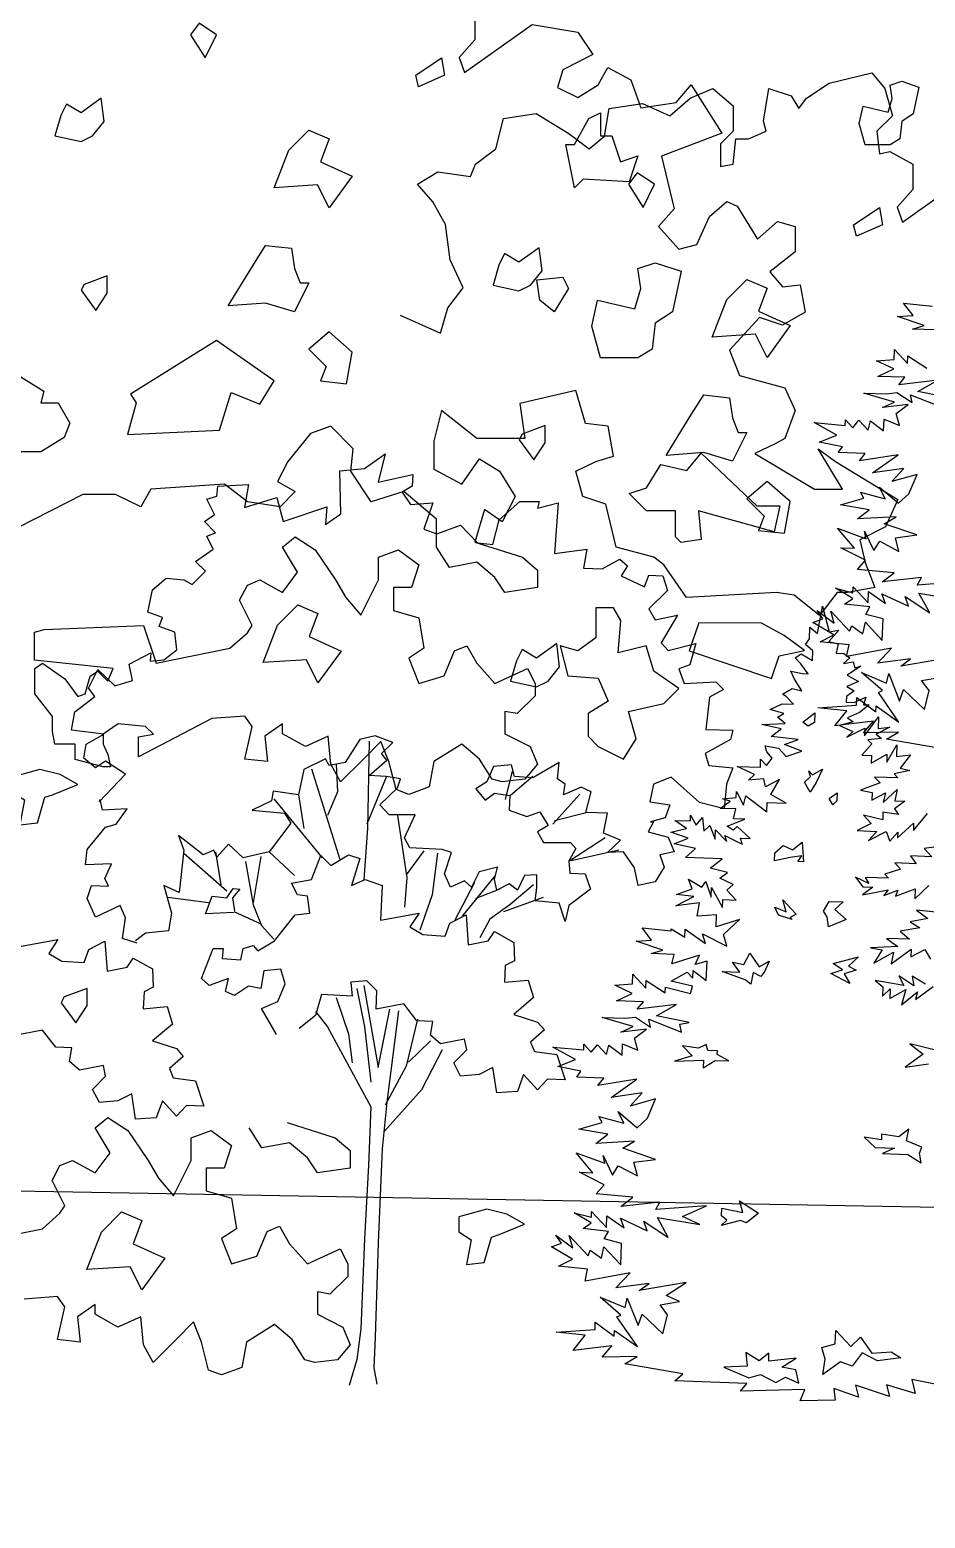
# Model space of a CAD drawing. Header units: inches. Extents: x -11 to 128, y 7 to 56.
# Drawn here: x 67.01 to 67.561, y 21.375 to 22.293 of the extents above; entities that cross this region are included whole.
import ezdxf

# ---------------------------------------------------------------- set-up
doc = ezdxf.new("R2010")
doc.units = ezdxf.units.IN
doc.header["$MEASUREMENT"] = 0
doc.layers.add('CAY', color=94, linetype='Continuous')
doc.layers.add('CAY-3', color=61, linetype='Continuous')
picture_1 = doc.add_image_def('image1.jpg', size_in_pixel=(1680, 1093))

# ---------------------------------------------------------------- blocks, each defined once
blk = doc.blocks.new('A$C76451831')
at = {"layer": 'CAY'}
for p, q in [((1479.9, 1929.8), (1538.3, 1944)), ((1538.3, 1944), (1555.9, 1922.7)), ((1288.9, 1909.2), (1320.1, 1922.7)), ((1320.1, 1922.7), (1347.8, 1898.6)), ((1389.7, 1877.9), (1396.8, 1922.7)), ((1396.8, 1922.7), (1427.4, 1912.7)), ((1448.6, 1909.2), (1479.9, 1929.8)), ((1555.9, 1922.7), (1566.6, 1885)), ((1178, 1895), (1223.4, 1902.1)), ((1223.4, 1902.1), (1261.1, 1885)), ((1261.1, 1885), (1288.9, 1909.2)), ((1427.4, 1912.7), (1438, 1895)), ((1438, 1895), (1448.6, 1909.2)), ((1022.3, 1839.6), (1033, 1881.5)), ((1033, 1881.5), (1077.8, 1888.5)), ((1077.8, 1888.5), (1122.6, 1860.8)), ((1171.5, 1857.3), (1178, 1895)), ((1347.8, 1898.6), (1347.8, 1863.8)), ((1566.6, 1885), (1545.3, 1863.8)), ((1122.6, 1860.8), (1150.3, 1839.6)), ((1347.8, 1863.8), (1330.7, 1846.6)), ((1369, 1853.7), (1393.2, 1863.8)), ((1393.2, 1863.8), (1389.7, 1877.9)), ((1545.3, 1863.8), (1548.9, 1833.1)), ((994.6, 1818.9), (1022.3, 1839.6)), ((1150.3, 1839.6), (1171.5, 1857.3)), ((1330.7, 1846.6), (1330.7, 1815.4)), ((1347.8, 1818.9), (1351.4, 1853.7)), ((1351.4, 1853.7), (1369, 1853.7)), ((987.6, 1801.8), (994.6, 1818.9)), ((1330.7, 1815.4), (1347.8, 1818.9)), ((1548.9, 1833.1), (1563, 1836)), ((1563, 1836), (1594.3, 1818.9)), ((1594.3, 1818.9), (1594.3, 1784.1)), ((915, 1791.2), (942.7, 1808.3)), ((942.7, 1808.3), (987.6, 1801.8)), ((1580.1, 1739.3), (1673.3, 1805.4)), ((935.7, 1767), (915, 1791.2)), ((1594.3, 1784.1), (1573, 1759.9)), ((953.4, 1735.8), (935.7, 1767)), ((1573, 1759.9), (1580.1, 1739.3)), ((959.8, 1687.4), (953.4, 1735.8)), ((977.5, 1649), (959.8, 1687.4)), ((956.3, 1621.3), (977.5, 1649)), ((946.3, 1586.5), (956.3, 1621.3)), ((890.9, 1611.3), (946.3, 1586.5)), ((3915.1, 501.1), (3898, 463.3)), ((3898, 463.3), (3863.2, 445.6)), ((3863.2, 445.6), (3870.3, 414.4)), ((3870.3, 414.4), (3883.8, 380.2)), ((3831.9, 373.1), (3807.8, 341.8)), ((3846.1, 373.1), (3831.9, 373.1)), ((3883.8, 380.2), (3846.1, 373.1))]:
    blk.add_line(p, q, dxfattribs=at)
for points in [[(1240.2, 1791.1), (1216.4, 1806.9), (1204.5, 1791.1), (1224.3, 1759.4)], [(1537.1, 1751.5), (1548.9, 1759.4), (1552.9, 1735.6), (1517.3, 1719.8), (1513.3, 1735.6)], [(1085.8, 1672.3), (1081.8, 1704), (1054.1, 1684.2), (1034.3, 1696), (1026.4, 1680.2), (1018.5, 1652.5), (1054.1, 1644.6), (1069.9, 1652.5)], [(1339.1, 1632.7), (1366.8, 1660.4), (1394.5, 1648.5), (1382.7, 1616.8), (1426.2, 1597), (1394.5, 1553.5), (1378.7, 1585.2), (1319.3, 1581.2)], [(1287.7, 1470.3), (1307.5, 1502), (1343.1, 1498), (1347, 1470.3), (1355, 1450.5), (1366.8, 1450.5), (1347, 1410.9), (1307.5, 1422.8), (1256, 1418.8)], [(1058.5, 1448.2), (1054.5, 1440.3), (1074.3, 1412.6), (1090.2, 1436.3), (1090.2, 1460.1)], [(1418.3, 1311.9), (1426.2, 1355.4), (1394.5, 1383.2), (1366.8, 1359.4), (1390.6, 1335.6), (1382.7, 1315.8)], [(722.8, 1185.8), (750.5, 1213.5), (778.2, 1201.7), (766.3, 1170), (809.9, 1150.2), (778.2, 1106.6), (762.4, 1138.3), (703, 1134.3)], [(1109.9, 1128.8), (1106, 1160.5), (1078.3, 1140.7), (1058.5, 1152.6), (1050.5, 1136.7), (1042.6, 1109), (1078.3, 1101.1), (1094.1, 1109)], [(1443.6, 1052.7), (1459.9, 1065.3), (1459.5, 1052.2), (1451.1, 1047)], [(3862.3, 1017), (3867.6, 1040.8), (3901.9, 1032.9), (3907.2, 1051.4), (3904.5, 1069.8), (3920.4, 1075.1), (3944.1, 1067.2), (3936.2, 1030.2), (3920.4, 1019.7), (3917.7, 995.9), (3904.5, 988), (3870.2, 988)], [(1445.7, 970.1), (1454.1, 978), (1451.7, 985.8), (1456.9, 980.2), (1470.4, 987.9), (1462, 969.6), (1453.4, 956.7)], [(1444.6, 860.9), (1436.9, 861.2), (1442.2, 869.2), (1426.3, 867), (1404.8, 862.3), (1405.2, 873.2), (1416.4, 883.2), (1429.3, 877.3), (1442.8, 887.7)], [(1428.7, 781.7), (1410.3, 787.8), (1405.3, 798.4), (1420.9, 792.4), (1416.1, 808.9), (1434.4, 789.2), (1426.1, 784.5)], [(1476.9, 785.4), (1471.7, 793.3), (1479.9, 806.6), (1498.9, 806), (1487.6, 795.5), (1503, 781.8), (1478.7, 771.8)], [(1364.6, 698.7), (1332.9, 710.2), (1356.9, 709.4), (1346.9, 723.3), (1362.7, 720.1), (1370.9, 735.6), (1383.8, 716.6), (1397.3, 724.3), (1391.3, 710.9), (1386.1, 703.4), (1375.4, 708.7), (1372.1, 693)], [(1485.1, 721.2), (1519.8, 730.4), (1506.2, 717.8), (1516.9, 712), (1500.4, 707.1), (1508.1, 693.7), (1481.9, 707.7), (1497.9, 712.6)], [(1313.2, 601.7), (1310.8, 609.9), (1300.2, 604.8), (1278.6, 608.3), (1291.7, 594.7), (1267.4, 587.4), (1307.3, 588.7), (1306.9, 577.9), (1323.2, 588.2), (1342.2, 587.5), (1326.2, 596.2), (1326.3, 601.2)], [(1603.8, 461), (1606.8, 469), (1585.8, 477.9), (1589, 493.7), (1575.1, 483.3), (1551.6, 486.8), (1551.4, 479.1), (1527.5, 482.7), (1542.8, 468.5), (1569.5, 467.6), (1553, 460.5), (1587.8, 459.2), (1606, 447.7)], [(1332, 374.8), (1332.4, 385.2), (1361.2, 379.2), (1356.8, 395.2), (1382.5, 378.5), (1366.1, 365.4), (1358.1, 368.4), (1331.6, 361.7), (1339.5, 369.1)], [(1037.6, 376.9), (1009.9, 384), (971.5, 373.4), (971.5, 352.7), (988.6, 342.1), (982.2, 307.9), (1006.3, 310.8), (1016.4, 345.6), (1027, 349.2), (1061.8, 363.3)], [(1474.2, 178.1), (1469.4, 194.1), (1488.1, 198.9), (1488.8, 217.4), (1509.3, 195.4), (1522.9, 208.1), (1538.4, 186.2), (1564.8, 188), (1578.1, 179.9), (1545.8, 175.6), (1524.8, 186.7), (1511.1, 168.6), (1495.4, 174.6), (1470.8, 156.9)], [(1438.2, 144.9), (1433.9, 163.6), (1414.9, 167), (1434.4, 179.5), (1396.7, 175.3), (1397, 186.2), (1383.5, 175.8), (1365.4, 187.3), (1367.4, 168.6), (1335.2, 167), (1369.6, 152.2), (1385.6, 157.1), (1406.5, 146), (1419.9, 153.2)]]:
    blk.add_lwpolyline(points, close=True, dxfattribs=at)
for points in [[(530, 749.3), (509.9, 755.6), (514.2, 784.1), (506.8, 800.9), (473, 785.1), (461.4, 810.4), (467.7, 828.4), (490.9, 827.3), (485.7, 837.9), (495.2, 857.9), (459.3, 856.8), (461.4, 877.9), (486.7, 908.5), (501.5, 912.7), (516.3, 933.8), (482.5, 931.7), (479.3, 946.5), (478.3, 943.3), (514.2, 981.3), (486.7, 999.2), (473, 989.7), (457.2, 1003.4), (460.4, 1022.4), (484.6, 1036.1), (440.3, 1041.4), (444.5, 1066.7), (472, 1087.8), (463.5, 1099.4), (476.2, 1124.7), (499.4, 1102.6), (523.6, 1110), (519.4, 1132.1), (549, 1147.9), (547.9, 1136.3), (566.9, 1138.4), (584.8, 1152.1), (581.7, 1176.4), (560.6, 1183.8), (564.8, 1196.4), (544.7, 1203.8), (551.1, 1234.4), (570.1, 1250.2), (594.3, 1248.1), (605.9, 1241.8), (623.8, 1259.7), (610.1, 1273.4), (634.4, 1290.3), (625.9, 1308.2), (637.6, 1312.5), (622.8, 1328.3), (636.5, 1337.8), (625.9, 1358.9), (639.7, 1363.1), (640.7, 1376.8), (682.9, 1378.9), (677.6, 1347.3), (721.9, 1361), (730.4, 1328.3), (790.5, 1348.3), (788.4, 1324.1), (809.5, 1338.8), (808.4, 1397.9), (842.2, 1401.1), (870.6, 1421.1), (861.1, 1382.1), (908.6, 1392.6), (907.6, 1376.8), (893.8, 1368.4), (905.4, 1351.5), (936, 1353.6), (923.4, 1317.7), (941.3, 1311.4), (974, 1323), (997.2, 1298.7), (1018.3, 1296.6), (1026.7, 1330.4), (1055.2, 1355.7), (1081.6, 1355.7), (1079.5, 1346.2), (1107.9, 1353.6), (1102.7, 1284), (1147, 1290.3), (1142.7, 1263.9), (1168.1, 1262.9), (1192.3, 1276.6), (1202.9, 1267.1), (1194.4, 1253.4), (1226.1, 1238.6), (1232.4, 1254.5), (1251.4, 1253.4), (1257.7, 1233.4), (1232.4, 1208), (1240.8, 1193.3), (1271.4, 1199.6), (1249.3, 1161.6), (1258.8, 1151.1), (1296.7, 1160.6), (1288.3, 1131.1), (1273.5, 1125.8), (1280.9, 1105.7), (1324.2, 1107.9), (1334.7, 1097.3), (1315.7, 1086.8), (1310.4, 1042.5), (1347.4, 1041.4), (1344.2, 1028.7), (1309.4, 1009.8), (1314.7, 992.9), (1347.4, 989.7), (1338.9, 967.6), (1335.8, 933.8), (1302, 942.3), (1263, 977.1), (1238.7, 967.6), (1233.4, 943.3), (1260.9, 939.1), (1254.5, 921.2), (1234.5, 915.9), (1238.7, 915.9), (1231.3, 902.2), (1258.8, 894.8), (1267.2, 874.8), (1247.2, 870.5), (1253.5, 853.7)], [(1626.6, 881.3), (1610.2, 879.2), (1620.7, 867.9), (1591.3, 868.9), (1599.1, 858.2), (1569.6, 859.3), (1577.5, 850.8), (1556, 843.9), (1561.2, 838.3), (1529.1, 839.4), (1534.2, 831), (1515.9, 839.8), (1525.9, 826.3), (1539.5, 825.9), (1525.5, 815.5), (1560.6, 822.4), (1554.9, 814.4), (1573.8, 821.9), (1570.8, 813.9), (1597.8, 823.8), (1597.4, 810.2), (1616.6, 828.2)], [(1639.3, 790.2), (1599.5, 794.3), (1615, 782.9), (1590.8, 778.7), (1604.1, 770.1), (1577.2, 765.6), (1590, 754.7), (1558.3, 755.8), (1573.8, 744.4), (1536.6, 743), (1552.3, 740.2), (1540.8, 721.6), (1568.1, 736.9), (1564.8, 720.7), (1592.2, 741.1), (1591.9, 730.6), (1610.8, 740.4), (1618.5, 727)], [(1611.9, 692.8), (1593.7, 703.8), (1595.9, 690.6), (1575.1, 704.5), (1582.3, 691.1), (1542.7, 697.9), (1553.3, 689.4), (1552.8, 676.3), (1563.6, 686.3), (1563.1, 673.2), (1584.9, 685.6), (1579.1, 664.5), (1601.1, 682.3), (1598, 672), (1622.6, 689.7)], [(1640.7, 598.4), (1590.4, 611), (1608.5, 596.8), (1583.9, 579.1), (1616.2, 583.4)], [(1643.3, 140), (1592.9, 149.9), (1597.7, 131.1), (1558.2, 142.9), (1562.6, 126.9), (1515.6, 142.2), (1520, 125.7), (1486, 137.8), (1488.1, 121.8), (1440.1, 120.8), (1446.1, 136.4), (1358.1, 134.1), (1366.6, 144.6), (1267.9, 148.1), (1279.1, 158.1), (1199.4, 171.8), (1216.1, 181.6), (1168, 180.6), (1181.7, 196.4), (1128.5, 190.1), (1145, 210.9), (1105.3, 215), (1158.5, 218.6), (1158.8, 229), (1184.9, 209.5), (1185.2, 217.6), (1216.5, 195.2), (1188.5, 236.1), (1194, 238.6), (1165.5, 263.2), (1199.8, 248.8), (1202.6, 261.9), (1217.6, 224.2), (1223.1, 239.9), (1251.6, 212.6), (1257.9, 238.7), (1247.6, 252.6), (1274.4, 257.1), (1256.2, 265.5), (1283.5, 283.1), (1219.2, 272.2), (1232.7, 282.1), (1187.2, 276), (1206.5, 296.7), (1144.9, 285.2), (1148.2, 301.4), (1108.5, 305.5), (1127.4, 315.3), (1098.5, 332.2), (1112.3, 337.1), (1104.5, 348.3), (1127.9, 331.1), (1123.1, 347.6), (1148.9, 320), (1151.8, 327.6), (1167.3, 316.6), (1170.6, 332.4), (1193.7, 307.5), (1194.8, 337), (1171, 343.2), (1176.8, 353.5), (1142, 357.4), (1153.2, 365.2), (1129.6, 379.1), (1153.4, 372.9), (1153.7, 381), (1174.2, 359), (1174.8, 374.8), (1198.2, 358.2), (1193.2, 371.5), (1229.8, 354.3), (1225.3, 367.6), (1258.9, 345.2), (1244, 372.4), (1302.2, 362.7), (1278.5, 373.9), (1311.2, 388.7), (1241.7, 383.4), (1247.5, 393.6), (1193.8, 387.8), (1210.1, 400.4), (1160, 404.8), (1170.8, 417.6), (1137, 434.6), (1155.6, 434), (1132.5, 461.5), (1171.9, 447), (1169.5, 457.5), (1182.2, 430.8), (1190.3, 443.7), (1216.6, 429.6), (1211.8, 448.3), (1241.4, 452.3), (1196.6, 467.5), (1212.8, 477.3), (1159.7, 474.2), (1176, 486.8), (1136.3, 493.6), (1168.4, 502.9), (1163.7, 511.2), (1197.8, 501.9), (1190.2, 518), (1216.2, 495.8), (1230.2, 508.9), (1241.6, 535.3), (1206.8, 525.6), (1223.3, 543.6), (1180.5, 537.4), (1215.8, 562.4), (1162.5, 553.9), (1170.5, 564), (1133.4, 565.3), (1139.1, 573.3), (1107.2, 579.8), (1131.5, 589.4), (1100.4, 606.4), (1142.9, 602.6), (1143.1, 610.3), (1153.2, 599.5), (1161.7, 609.7), (1174.4, 596.1), (1177.5, 609.1), (1195.6, 595.3), (1196.2, 611.2), (1217.2, 602.3), (1212.8, 618.8), (1229.1, 631.3), (1194, 627.1), (1210.6, 634.7), (1168.4, 647.1), (1200.1, 646), (1213.8, 647.7), (1234.6, 633.9), (1232.3, 644.8), (1276.9, 627), (1274.6, 637.9), (1287.8, 640.2), (1242.8, 649.4), (1270.1, 664.8), (1216.4, 658.5), (1224.9, 668.7), (1187.8, 670), (1209.5, 680.1), (1185.8, 691.3), (1209.9, 693.2), (1210.4, 706.8), (1228.3, 687.6), (1228.7, 698), (1254.8, 681.2), (1255.1, 688.9), (1289.2, 680), (1292.3, 690.3), (1263.1, 696.8), (1284.8, 709.2), (1292.7, 701.2), (1293, 711.6), (1311.1, 697.8), (1312.1, 724.6), (1296, 719.7), (1301.9, 732.6), (1263.9, 720.8), (1267.1, 733.8), (1235.4, 734.9), (1251.4, 739.8), (1214.7, 752), (1236, 753.5), (1223, 770.3), (1262.8, 766.2), (1262.9, 768.9), (1281.5, 757.4), (1281.9, 768.2), (1310.2, 748.6), (1305.7, 761.9), (1339.5, 744.9), (1334.6, 760.9), (1356.7, 781.5), (1324.6, 771.7), (1325.2, 788), (1298.4, 786.2), (1301.7, 804.7), (1269.4, 800.4), (1293.9, 813.1), (1270, 816.2), (1291.5, 823.6), (1286.5, 837), (1305.2, 825.9), (1310.4, 833.9), (1317.9, 812.3), (1318.3, 825.4), (1333.2, 798.2), (1333.6, 809), (1352.2, 808.4), (1339.5, 822), (1347.9, 829.8), (1329.6, 838.2), (1340.3, 846), (1316.5, 852.2), (1332.8, 864.8), (1282.6, 866.6), (1296.2, 879.2), (1266.9, 885.7), (1286.2, 893.2), (1262.5, 901.7), (1284, 906.4), (1268.1, 917.8), (1289.3, 917.1), (1289.6, 924.8), (1297.3, 911.4), (1305.8, 921.5), (1307.9, 902.9), (1315.9, 910.7), (1323.4, 891.9), (1323.8, 905), (1339.1, 888.6), (1336.7, 896.9), (1360.3, 885.2), (1357.8, 893.4), (1371.4, 892.9), (1353.4, 909.4), (1347.8, 904.2), (1339.8, 909.9), (1364.2, 919.5), (1348.4, 920), (1351.5, 933.5), (1330.3, 934.3), (1343.8, 944.2), (1333.4, 947.3), (1352.1, 949.4), (1352.4, 957.5), (1362.1, 938.6), (1365.3, 951.6), (1394, 929.3), (1394.4, 942.4), (1420.7, 941.5), (1399.8, 953.1), (1411.4, 974), (1392.5, 963.8), (1390.1, 974.8), (1368.8, 972.8), (1377.2, 980.7), (1353.6, 991.9), (1385.3, 990.8), (1385.6, 1001.7), (1393.5, 993.3), (1401.6, 1003.4), (1394.2, 1011.8), (1391.7, 1020.1), (1410.2, 1016.7), (1420.7, 1005.5), (1442.2, 1012.9), (1418.5, 1021.8), (1437.3, 1028.9), (1400.3, 1032.9), (1413.8, 1043.3), (1387.3, 1049.2), (1419.5, 1050.8), (1409, 1059.4), (1417.3, 1064.5), (1398.9, 1070.1), (1415, 1077.7), (1430.9, 1077.2), (1420.8, 1088), (1415.5, 1090.9), (1428.9, 1098.6), (1442.4, 1095.4), (1432.1, 1111.6), (1427, 1122.6), (1443.2, 1119.4), (1450.9, 1119.1), (1441, 1132.6), (1433.1, 1141), (1441.4, 1146.2), (1457, 1137.5), (1457.5, 1150.6), (1447.3, 1159.1), (1452.6, 1167.1), (1453.1, 1182.9), (1463.7, 1174.4), (1470.5, 1211.8), (1479.7, 1176.6), (1492.9, 1178.8), (1479.2, 1163.4), (1492.2, 1160.3), (1489.5, 1147.2), (1499.9, 1146.8), (1507.9, 1141.1), (1499.4, 1133.3), (1512.7, 1135.5), (1515.1, 1127.3), (1523.3, 1129.7), (1504.3, 1117.2), (1519.9, 1108.5), (1503.8, 1101.4), (1514, 1095.6), (1503.3, 1087.8), (1503, 1080.1), (1513.4, 1079.7), (1530, 1086.9), (1526.9, 1076.5), (1534.6, 1076.3), (1521.1, 1065.9), (1505, 1058.7), (1512.5, 1053), (1493.8, 1048.2), (1512, 1039.9), (1504.1, 1032), (1528.5, 1044.3), (1528.1, 1033.9), (1547.6, 1060), (1547.1, 1043.7), (1563, 1045.8), (1544.1, 1036.1), (1551.6, 1030.3), (1532.9, 1028.3), (1538.2, 1022.7), (1524.5, 1007.3), (1537.6, 1006.8), (1537.3, 996.4), (1559, 1008.8), (1558.6, 997.9), (1572.6, 1021.5), (1572, 1005.6), (1591.1, 1007.7), (1576.9, 989.6), (1590.4, 986.4), (1568.9, 981.7), (1573.7, 976.1), (1542, 977.2), (1549.5, 969.2), (1522.8, 959.3), (1538.6, 956), (1538.2, 945.6), (1557.1, 955.4), (1554, 942.3), (1573.2, 960.2), (1569.9, 944.5), (1583.5, 944), (1569.5, 933.6), (1574.7, 925.7), (1553.5, 929.2), (1553.1, 918.3), (1526.6, 924.7), (1537.1, 913.4), (1518.2, 903.7), (1544.9, 902.7), (1533.5, 890), (1558, 902.3), (1563, 889), (1573.8, 901.7), (1573.5, 893.6), (1595.6, 914.1), (1595.2, 903.7), (1614.6, 927.1)], [(3979.1, 158.1), (3899.4, 171.8), (3916.1, 181.6), (3868, 180.6), (3881.7, 196.4), (3828.5, 190.1), (3845, 210.9), (3805.3, 215), (3858.5, 218.6), (3858.8, 229), (3884.9, 209.5), (3885.2, 217.6), (3916.5, 195.2), (3888.5, 236.1), (3894, 238.6), (3865.5, 263.2), (3899.8, 248.8), (3902.6, 261.9), (3917.6, 224.2), (3923.1, 239.9), (3951.6, 212.6), (3957.9, 238.7), (3947.6, 252.6), (3974.4, 257.1)], [(3983.5, 283.1), (3919.2, 272.2), (3932.7, 282.1), (3887.2, 276), (3906.5, 296.7), (3844.9, 285.2), (3848.2, 301.4), (3808.5, 305.5), (3827.4, 315.3), (3798.5, 332.2), (3812.3, 337.1), (3804.5, 348.3), (3827.9, 331.1), (3823.1, 347.6), (3848.9, 320), (3851.8, 327.6), (3867.3, 316.6), (3870.6, 332.4), (3893.7, 307.5), (3894.8, 337), (3871, 343.2), (3876.8, 353.5), (3842, 357.4), (3853.2, 365.2), (3829.6, 379.1), (3853.4, 372.9), (3853.7, 381), (3874.2, 359), (3874.8, 374.8), (3898.2, 358.2), (3893.2, 371.5), (3929.8, 354.3), (3925.3, 367.6), (3958.9, 345.2), (3944, 372.4), (4002.2, 362.7)], [(4011.2, 388.7), (3941.7, 383.4), (3947.5, 393.6), (3893.8, 387.8), (3910.1, 400.4), (3860, 404.8), (3870.8, 417.6), (3837, 434.6), (3855.6, 434), (3832.5, 461.5), (3871.9, 447), (3869.5, 457.5), (3882.2, 430.8), (3890.3, 443.7), (3916.6, 429.6), (3911.8, 448.3), (3941.4, 452.3), (3896.6, 467.5), (3912.8, 477.3), (3859.7, 474.2), (3876, 486.8), (3836.3, 493.6), (3868.4, 502.9), (3863.7, 511.2), (3897.8, 501.9), (3890.2, 518), (3916.2, 495.8), (3930.2, 508.9), (3941.6, 535.3), (3906.8, 525.6), (3923.3, 543.6), (3880.5, 537.4), (3915.8, 562.4), (3862.5, 553.9), (3870.5, 564), (3833.4, 565.3), (3839.1, 573.3), (3807.2, 579.8), (3831.5, 589.4), (3800.4, 606.4), (3842.9, 602.6), (3843.1, 610.3), (3853.2, 599.5), (3861.7, 609.7), (3874.4, 596.1), (3877.5, 609.1), (3895.6, 595.3), (3896.2, 611.2), (3917.2, 602.3), (3912.8, 618.8), (3929.1, 631.3), (3894, 627.1), (3910.6, 634.7), (3868.4, 647.1), (3900.1, 646), (3913.8, 647.7), (3934.6, 633.9), (3932.3, 644.8), (3976.9, 627)], [(3987.8, 640.2), (3942.8, 649.4), (3970.1, 664.8), (3916.4, 658.5), (3924.9, 668.7), (3887.8, 670), (3909.5, 680.1), (3885.8, 691.3), (3909.9, 693.2), (3910.4, 706.8), (3928.3, 687.6), (3928.7, 698), (3954.8, 681.2)], [(3967.1, 733.8), (3935.4, 734.9), (3951.4, 739.8), (3914.7, 752), (3936, 753.5), (3923, 770.3), (3962.8, 766.2)], [(1253.5, 853.7), (1240.8, 833.6), (1217.6, 828.4), (1212.4, 852.6), (1197.6, 874.8), (1175.4, 873.7), (1193.4, 890.6), (1170.2, 900.1), (1175.4, 927.5), (1145.9, 928.6), (1153.3, 957), (1139.6, 963.4), (1115.3, 952.8), (1117.4, 967.6), (1106.9, 975), (1109, 997.1), (1073.1, 976), (1047.8, 978.1), (1043.6, 993.9), (1019.3, 991.8), (1009.9, 970.7), (995.1, 961.2), (1007.7, 945.4), (1020.4, 954.9), (1041.5, 951.8), (1040.4, 931.7), (1064.7, 923.3), (1082.6, 929.6), (1094.2, 910.6), (1079.5, 902.2), (1087.9, 887.4), (1124.8, 887.4), (1132.2, 879), (1122.7, 862.1), (1123.8, 845.2), (1144.9, 844.2), (1152.2, 823.1), (1122.7, 800.9), (1117.4, 778.8), (1109, 804.1), (1076.3, 807.3), (1078.4, 825.2), (1078.4, 843.1), (1061.5, 842.1), (1052, 822), (1040.4, 830.5), (1023.6, 822), (1020.4, 836.8), (1024.6, 853.7), (999.3, 847.3), (988.8, 826.2), (979.3, 834.7), (960.3, 826.2), (951.8, 844.2), (961.3, 873.7), (948.7, 877.9), (904.4, 880), (897, 893.7), (911.8, 925.4), (875.9, 925.4), (863.3, 939.1), (887.5, 962.3), (891.7, 975), (871.7, 978.1), (848.5, 979.2), (872.7, 1000.3), (865.4, 1009.8), (881.2, 1024.5), (856.9, 1034), (835.8, 1028.7), (815.8, 997.1), (793.6, 992.9), (788.4, 1002.4), (758.8, 987.6), (751.5, 952.8), (716.7, 958.1), (714.5, 944.4), (688.2, 931.7), (732.5, 927.5), (740.9, 913.8), (711.4, 874.8), (675.5, 866.3), (655.5, 885.3), (639.7, 867.4), (635.4, 876.9), (620.7, 870.5), (586.9, 896.9), (594.3, 876.9), (588, 818.9), (566.9, 828.4), (577.4, 790.4), (573.2, 766.1), (541.6, 763), (527.9, 752.4)], [(848.5, 1026.6), (846.4, 906.4), (841.1, 836.8)], [(769.4, 988.7), (808.4, 864.2)], [(803.1, 995), (805.2, 957), (791.5, 924.3)], [(1044.7, 985.5), (1035.2, 946.5)], [(871.7, 977.1), (845.3, 912.7)], [(1073.1, 978.1), (1042.6, 951.8)], [(717.7, 947.5), (784.2, 866.3)], [(751.5, 952.8), (758.8, 906.4)], [(1137.5, 953.9), (1100.6, 912.7)], [(1484.5, 939.3), (1479.8, 947.6), (1490.5, 955.4), (1490.1, 944.5), (1484.5, 939.3)], [(887.5, 924.3), (900.2, 838.9), (897, 798.8)], [(1148, 928.6), (1102.7, 917)], [(1172.3, 893.7), (1123.8, 862.1)], [(594.3, 872.7), (653.4, 821)], [(634.4, 741.9), (648.1, 741.9), (647, 728.2), (672.4, 726.1), (675.5, 741.9), (689.2, 746.1), (695.6, 738.7), (718.8, 752.4), (747.2, 788.3), (767.3, 790.4), (764.1, 813.6), (750.4, 815.7), (742, 831.5), (769.4, 836.8), (782, 869.5), (795.8, 855.8), (820, 870.5), (835.8, 865.3), (824.2, 828.4), (843.2, 836.8), (866.4, 828.4), (864.3, 780.9), (917, 790.4), (904.4, 771.4), (922.3, 760.9), (952.9, 758.7), (959.2, 776.7), (981.4, 788.3), (984.5, 747.1), (1012, 752.4), (1020.4, 765.1), (1046.8, 750.3), (1047.8, 725), (1035.2, 718.7), (1034.1, 695.5), (1066.8, 698.6), (1074.2, 674.4), (1046.8, 651.2), (1079.5, 640.6), (1089, 630.1), (1070, 613.2), (1075.2, 600.5), (1105.8, 596.3), (1117.4, 561.5), (1093.2, 562.6), (1079.5, 547.8), (1060.5, 568.9), (1052, 545.7), (1023.6, 543.6), (1018.3, 578.4), (999.3, 568.9), (974, 566.8), (964.5, 584.7), (982.4, 602.7), (979.3, 617.4), (946.6, 611.1), (932.9, 622.7), (936, 641.7), (913.9, 642.7), (895.9, 665.9), (858, 658.6), (859, 683.9), (845.3, 697.6), (823.2, 695.5), (825.3, 676.5), (783.1, 678.6), (774.7, 650.1), (752.5, 632.2)], [(637.6, 874.8), (644.9, 829.4)], [(678.7, 861.1), (689.2, 802), (700.8, 773.5), (717.7, 754.5)], [(699.8, 868.4), (689.2, 805.2)], [(711.4, 874.8), (746.2, 842.1)], [(923.4, 875.8), (899.1, 843.1)], [(942.4, 872.7), (935, 815.7), (918.1, 767.2)], [(1191.3, 876.9), (1125.9, 862.1)], [(1021.5, 842.1), (976.1, 786.2)], [(662.9, 791.4), (623.8, 789.3), (633.3, 813.6), (653.4, 811.5), (661.8, 824.1), (671.3, 823.1), (660.8, 811.5), (663.9, 793.6)], [(993, 832.6), (965.6, 779.8)], [(1027.8, 823.1), (995.1, 810.4)], [(1074.2, 829.4), (1041.5, 802), (1014.1, 782), (1000.4, 756.6)], [(572.2, 812.5), (628.1, 805.2)], [(1033.1, 792.5), (1087.9, 812.5)], [(662.9, 792.5), (699.8, 775.6)], [(720.9, 623.7), (720.9, 624.8), (700.8, 659.6), (723, 669.1), (733.5, 693.4), (727.2, 713.4), (704, 711.3), (699.8, 687), (682.9, 690.2), (663.9, 677.5), (651.3, 682.8), (655.5, 700.7), (629.1, 691.2), (618.6, 700.7), (634.4, 741.9)], [(831.6, 687), (842.2, 634.3), (850.6, 558.4)], [(841.1, 691.2), (861.1, 578.4), (877, 658.6)], [(774.7, 655.4), (791.5, 634.3), (850.6, 524.6), (847.4, 444.5), (842.2, 343.2), (836.9, 219.8), (831.6, 177.6), (821.1, 141.8)], [(803.1, 674.4), (820, 624.8), (825.3, 584.7)], [(888.6, 656.4), (872.7, 530.9), (866.4, 466.6), (861.1, 337.9), (856.9, 208.2), (854.8, 166), (859, 143.9)], [(914.9, 644.8), (899.1, 580.5), (870.6, 526.7)], [(932.9, 615.3), (902.3, 585.8)], [(948.7, 602.7), (920.2, 547.8), (869.6, 490.9)]]:
    blk.add_lwpolyline(points, dxfattribs=at)
at = {"layer": 'CAY-3'}
for p, q in [((3334.6, 1166.8), (3334.6, 1131.9)), ((3320.4, 1087.1), (3413.6, 1153.2)), ((3413.6, 1153.2), (3476.1, 1142.6)), ((3334.6, 1131.9), (3313.3, 1107.8)), ((3476.1, 1142.6), (3496.7, 1111.9)), ((3313.3, 1107.8), (3320.4, 1087.1)), ((3496.7, 1111.9), (3455.4, 1090.7)), ((3455.4, 1090.7), (3448.4, 1066.5)), ((3503.8, 1070), (3517.3, 1094.2)), ((3517.3, 1094.2), (3548.6, 1077.1)), ((3448.4, 1066.5), (3476.1, 1052.9)), ((3476.1, 1052.9), (3503.8, 1070)), ((3548.6, 1077.1), (3562.7, 1038.8)), ((3611.1, 1045.8), (3631.7, 1070)), ((3631.7, 1070), (3673.6, 1003.9)), ((3562.7, 1038.8), (3611.1, 1045.8)), ((3673.6, 1003.9), (3591, 972.1)), ((3591, 972.1), (3608.1, 900.1)), ((3608.1, 900.1), (3586.9, 875.9)), ((3656.5, 889.5), (3680.7, 910.2)), ((3680.7, 910.2), (3694.8, 903.7)), ((3694.8, 903.7), (3722.5, 858.3)), ((3639.4, 851.2), (3656.5, 889.5)), ((3722.5, 858.3), (3750.2, 882.4)), ((3750.2, 882.4), (3774.4, 875.9)), ((3586.9, 875.9), (3614.6, 844.7)), ((3774.4, 875.9), (3774.4, 841.1)), ((3614.6, 844.7), (3639.4, 851.2)), ((3774.4, 841.1), (3739.6, 813.4)), ((3739.6, 813.4), (3756.7, 792.8)), ((3756.7, 792.8), (3780.9, 795.7)), ((3780.9, 795.7), (3788, 758)), ((3788, 758), (3756.7, 740.3)), ((3725.5, 750.9), (3684.2, 706.1)), ((3756.7, 740.3), (3725.5, 750.9)), ((3684.2, 706.1), (3697.8, 671.3)), ((3697.8, 671.3), (3760.3, 654.2)), ((3760.3, 654.2), (3774.4, 622.9)), ((3473.1, 650.6), (3396.5, 632.9)), ((3486.7, 605.2), (3473.1, 650.6)), ((3289.2, 622.9), (3278.5, 581)), ((3337.5, 584.6), (3289.2, 622.9)), ((3396.5, 632.9), (3403.5, 584.6)), ((3774.4, 622.9), (3760.3, 584.6)), ((3137, 601.7), (3109.3, 591.6)), ((3167.7, 570.4), (3137, 601.7)), ((3517.9, 601.7), (3486.7, 605.2)), ((3525, 560.4), (3517.9, 601.7)), ((3109.3, 591.6), (3078.1, 553.3)), ((3278.5, 581), (3278.5, 542.7)), ((3403.5, 584.6), (3337.5, 584.6)), ((3746.7, 577.5), (3719, 563.9)), ((3760.3, 584.6), (3746.7, 577.5)), ((3078.1, 553.3), (3063.9, 525.6)), ((3164.8, 539.7), (3167.7, 570.4)), ((3316.9, 522), (3341, 556.8)), ((3341, 556.8), (3368.8, 539.7)), ((3473.1, 539.7), (3500.8, 553.3)), ((3500.8, 553.3), (3525, 560.4)), ((3719, 563.9), (3800.7, 515.2)), ((3839, 515.2), (3805.7, 570.4)), ((3805.7, 570.4), (3829.8, 553.3)), ((3829.8, 553.3), (3915.1, 501.1)), ((3192.5, 497.8), (3164.8, 539.7)), ((3278.5, 542.7), (3316.9, 522)), ((3368.8, 539.7), (3390, 504.9)), ((3483.1, 504.9), (3473.1, 539.7)), ((2890.2, 514.9), (2876.6, 490.8)), ((2991.4, 522), (2890.2, 514.9)), ((3022.7, 497.8), (2991.4, 522)), ((3063.9, 525.6), (3088.1, 512)), ((3088.1, 512), (3067.5, 490.8)), ((3237.3, 512), (3192.5, 497.8)), ((3282.1, 473.7), (3237.3, 512)), ((3800.7, 515.2), (3839, 515.2)), ((472.7, 495.7), (489.8, 509.9)), ((493.3, 461.5), (472.7, 495.7)), ((489.8, 509.9), (517.5, 492.2)), ((517.5, 492.2), (545.2, 450.9)), ((604.1, 482.1), (631.9, 492.2)), ((631.9, 492.2), (659.6, 471.5)), ((701.4, 468), (683.7, 495.7)), ((736.2, 502.8), (801.7, 482.1)), ((2797, 507.9), (2685, 450.4)), ((2841.8, 507.9), (2797, 507.9)), ((2876.6, 490.8), (2841.8, 507.9)), ((3067.5, 490.8), (3022.7, 497.8)), ((3390, 504.9), (3372.3, 470.1)), ((3514.4, 494.3), (3483.1, 504.9)), ((3528.5, 435.3), (3514.4, 494.3)), ((604.1, 450.9), (604.1, 482.1)), ((659.6, 471.5), (649.5, 440.3)), ((739.2, 475.1), (701.4, 468)), ((763.9, 454.4), (739.2, 475.1)), ((801.7, 482.1), (822.3, 464.4)), ((3282.1, 435.3), (3282.1, 473.7)), ((3348.1, 487.2), (3334.6, 442.4)), ((3372.3, 470.1), (3348.1, 487.2)), ((424.3, 443.8), (441.4, 450.9)), ((441.4, 450.9), (472.7, 433.8)), ((472.7, 433.8), (493.3, 461.5)), ((545.2, 450.9), (559.3, 426.7)), ((580, 402.5), (604.1, 450.9)), ((777.5, 433.8), (763.9, 454.4)), ((822.3, 464.4), (822.3, 440.3)), ((413.7, 423.2), (424.3, 443.8)), ((624.8, 440.3), (624.8, 409)), ((649.5, 440.3), (624.8, 440.3)), ((822.3, 440.3), (777.5, 433.8)), ((3071, 435.3), (3088.1, 449.5)), ((3091.6, 401.1), (3071, 435.3)), ((3088.1, 449.5), (3115.8, 431.8)), ((3115.8, 431.8), (3143.5, 390.5)), ((3202.5, 421.8), (3230.2, 431.8)), ((3230.2, 431.8), (3257.9, 411.1)), ((3299.8, 407.6), (3282.1, 435.3)), ((3334.6, 442.4), (3400, 421.8)), ((3580.4, 421.8), (3528.5, 435.3)), ((430.8, 388.4), (413.7, 423.2)), ((559.3, 426.7), (580, 402.5)), ((624.8, 409), (659.6, 399)), ((3202.5, 390.5), (3202.5, 421.8)), ((3257.9, 411.1), (3247.9, 379.9)), ((3337.5, 414.7), (3299.8, 407.6)), ((3362.3, 394), (3337.5, 414.7)), ((3400, 421.8), (3420.6, 404.1)), ((3594, 411.1), (3580.4, 421.8)), ((3625.2, 366.3), (3594, 411.1)), ((424.3, 378.3), (430.8, 388.4)), ((659.6, 399), (666.6, 357.1)), ((3022.7, 383.4), (3039.8, 390.5)), ((3039.8, 390.5), (3071, 373.4)), ((3071, 373.4), (3091.6, 401.1)), ((3143.5, 390.5), (3157.7, 366.3)), ((3178.3, 342.1), (3202.5, 390.5)), ((3375.8, 373.4), (3362.3, 394)), ((3420.6, 404.1), (3420.6, 379.9)), ((400.1, 357.1), (424.3, 378.3)), ((3012, 362.8), (3022.7, 383.4)), ((3223.1, 379.9), (3223.1, 348.6)), ((3247.9, 379.9), (3223.1, 379.9)), ((3420.6, 379.9), (3375.8, 373.4)), ((3748.8, 373.1), (3625.2, 366.3)), ((3773, 369.5), (3748.8, 373.1)), ((3807.8, 341.8), (3773, 369.5)), ((298.9, 336.4), (400.1, 357.1)), ((666.6, 357.1), (646, 343.5)), ((694.4, 319.3), (708.5, 353.5)), ((708.5, 353.5), (725.6, 360.6)), ((725.6, 360.6), (739.2, 336.4)), ((3029.1, 328), (3012, 362.8)), ((3157.7, 366.3), (3178.3, 342.1)), ((3223.1, 348.6), (3257.9, 338.6)), ((646, 343.5), (659.6, 308.7)), ((739.2, 336.4), (763.9, 308.7)), ((763.9, 308.7), (808.7, 329.4)), ((808.7, 329.4), (819.4, 308.7)), ((2744, 322.4), (2880.2, 328)), ((2880.2, 328), (2897.3, 276)), ((3022.7, 317.9), (3029.1, 328)), ((3257.9, 338.6), (3265, 296.7)), ((659.6, 308.7), (694.4, 319.3)), ((819.4, 308.7), (819.4, 291.6)), ((2730.4, 318.9), (2744, 322.4)), ((2730.4, 280.5), (2730.4, 318.9)), ((2998.5, 296.7), (3022.7, 317.9)), ((819.4, 291.6), (794.6, 267.4)), ((2897.3, 276), (2998.5, 296.7)), ((3265, 296.7), (3244.4, 283.1)), ((3292.7, 259), (3306.9, 293.2)), ((3306.9, 293.2), (3323.9, 300.2)), ((3323.9, 300.2), (3337.5, 276.1)), ((794.6, 267.4), (777.5, 270.4)), ((777.5, 270.4), (777.5, 239.7)), ((2838.3, 269), (2730.4, 280.5)), ((2731, 269), (2741.6, 276)), ((2731, 234.2), (2731, 269)), ((2741.6, 276), (2772.3, 254.8)), ((2831.2, 251.3), (2838.3, 269)), ((3244.4, 283.1), (3257.9, 248.3)), ((3337.5, 276.1), (3362.3, 248.3)), ((3362.3, 248.3), (3407.1, 269)), ((3407.1, 269), (3417.7, 248.3)), ((420.8, 263.9), (375.4, 260.4)), ((430.8, 249.7), (420.8, 263.9)), ((420.8, 204.9), (430.8, 249.7)), ((472.7, 253.3), (448.5, 236.2)), ((472.7, 239.7), (472.7, 253.3)), ((2772.3, 254.8), (2790, 230.6)), ((2800, 234.2), (2807.1, 258.3)), ((2807.1, 258.3), (2817.7, 265.4)), ((2817.7, 265.4), (2831.2, 251.3)), ((3257.9, 248.3), (3292.7, 259)), ((3417.7, 248.3), (3417.7, 231.2)), ((448.5, 236.2), (452, 201.4)), ((503.9, 222), (472.7, 239.7)), ((535.2, 236.2), (503.9, 222)), ((538.7, 197.8), (535.2, 236.2)), ((607.7, 229.1), (583.5, 204.9)), ((618.3, 201.4), (607.7, 229.1)), ((718.5, 225.5), (680.2, 201.4)), ((742.7, 204.9), (718.5, 225.5)), ((777.5, 239.7), (812.3, 222)), ((2755.2, 202.9), (2731, 234.2)), ((2790, 230.6), (2800, 234.2)), ((3417.7, 231.2), (3392.9, 207)), ((452, 201.4), (420.8, 204.9)), ((583.5, 204.9), (552.3, 173.6)), ((760.4, 177.2), (742.7, 204.9)), ((812.3, 222), (822.3, 197.8)), ((3375.8, 210), (3375.8, 179.3)), ((3392.9, 207), (3375.8, 210)), ((552.3, 173.6), (538.7, 197.8)), ((628.3, 163), (618.3, 201.4)), ((680.2, 201.4), (673.7, 166.6)), ((822.3, 197.8), (805.2, 177.2)), ((2755.2, 182.3), (2755.2, 202.9)), ((2845.4, 192.9), (2824.7, 178.7)), ((2883.1, 189.3), (2845.4, 192.9)), ((2973.7, 200), (2873.1, 147.5)), ((2893.7, 178.7), (2883.1, 189.3)), ((3019.1, 203.5), (2973.7, 200)), ((3029.1, 189.3), (3019.1, 203.5)), ((3019.1, 144.5), (3029.1, 189.3)), ((3071, 192.9), (3046.8, 175.8)), ((3071, 179.3), (3071, 192.9)), ((673.7, 166.6), (646, 156.5)), ((774, 173.6), (760.4, 177.2)), ((805.2, 177.2), (774, 173.6)), ((2758.7, 165.1), (2755.2, 182.3)), ((2786.4, 165.1), (2758.7, 165.1)), ((2786.4, 143.9), (2786.4, 165.1)), ((2824.7, 178.7), (2824.7, 165.1)), ((2824.7, 165.1), (2831.2, 151)), ((2873.1, 175.2), (2893.7, 178.7)), ((2873.1, 147.5), (2873.1, 175.2)), ((3046.8, 175.8), (3050.4, 141)), ((3102.3, 161.6), (3071, 179.3)), ((3133.5, 175.8), (3102.3, 161.6)), ((3137, 137.4), (3133.5, 175.8)), ((3206, 168.7), (3181.9, 144.5)), ((3216.6, 141), (3206, 168.7)), ((3316.9, 165.2), (3278.5, 141)), ((3341, 144.5), (3316.9, 165.2)), ((3375.8, 179.3), (3410.6, 161.6)), ((646, 156.5), (628.3, 163)), ((2824.7, 133.9), (2786.4, 143.9)), ((2831.2, 151), (2834.8, 133.9)), ((3050.4, 141), (3019.1, 144.5)), ((3181.9, 144.5), (3150.6, 113.3)), ((3358.7, 116.8), (3341, 144.5)), ((3410.6, 161.6), (3420.6, 137.4)), ((2834.8, 133.9), (2824.7, 133.9)), ((3150.6, 113.3), (3137, 137.4)), ((3226.7, 102.6), (3216.6, 141)), ((3278.5, 141), (3272.1, 106.2)), ((3420.6, 137.4), (3403.5, 116.8)), ((3244.4, 96.1), (3226.7, 102.6)), ((3272.1, 106.2), (3244.4, 96.1)), ((3372.3, 113.3), (3358.7, 116.8)), ((3403.5, 116.8), (3372.3, 113.3))]:
    blk.add_line(p, q, dxfattribs=at)
for points in [[(2980.4, 1138.9), (2956.7, 1154.8), (2944.8, 1138.9), (2964.6, 1107.2)], [(3277.4, 1099.3), (3289.2, 1107.2), (3293.2, 1083.5), (3257.6, 1067.6), (3253.6, 1083.5)], [(2826, 1020.1), (2822.1, 1051.8), (2794.4, 1032), (2774.6, 1043.9), (2766.7, 1028), (2758.7, 1000.3), (2794.4, 992.4), (2810.2, 1000.3)], [(3491.1, 1024.1), (3507, 1032), (3507, 1000.3), (3522.8, 1000.3), (3534.7, 964.7), (3558.4, 972.6), (3546.6, 936.9), (3483.2, 940.9), (3471.3, 929), (3459.5, 988.4), (3471.3, 988.4)], [(3079.4, 980.5), (3107.1, 1008.2), (3134.8, 996.3), (3123, 964.7), (3166.5, 944.9), (3134.8, 901.3), (3119, 933), (3059.6, 929)], [(3027.9, 818.1), (3047.7, 849.8), (3083.4, 845.8), (3087.3, 818.1), (3095.2, 798.3), (3107.1, 798.3), (3087.3, 758.7), (3047.7, 770.6), (2996.3, 766.6)], [(3495.1, 738.9), (3503, 774.6), (3554.5, 762.7), (3562.4, 790.4), (3558.4, 818.1), (3582.2, 826), (3617.8, 814.2), (3605.9, 758.7), (3582.2, 742.9), (3578.2, 707.2), (3558.4, 695.3), (3507, 695.3)], [(2798.8, 796), (2794.8, 788.1), (2814.6, 760.4), (2830.5, 784.1), (2830.5, 807.9)], [(3423.8, 774.6), (3419.9, 802.3), (3455.5, 806.2), (3463.4, 790.4), (3443.6, 758.7)], [(3039.8, 632), (3059.6, 663.7), (2980.4, 719.1), (2862.1, 645.5), (2870, 633.6), (2858.2, 590.1), (2984.4, 596.3), (3000.2, 647.8)], [(3158.6, 659.7), (3166.5, 703.3), (3134.8, 731), (3107.1, 707.2), (3130.9, 683.5), (3123, 663.7)], [(430.1, 675.3), (426.1, 667.3), (445.9, 639.6), (461.7, 663.4), (461.7, 687.1)], [(2739.4, 633.6), (2763.2, 633.6), (2779, 605.9), (2771.1, 586.1), (2739.4, 566.3), (2691.9, 566.3), (2672.1, 590.1), (2668.1, 617.8), (2699.8, 617.8), (2703.8, 641.6), (2711.7, 669.3), (2743.4, 649.5)], [(3570.3, 517.1), (3590.1, 548.8), (3625.7, 540.9), (3645.5, 564.6), (3721.6, 492.2), (3753.2, 492.2), (3745.3, 456.6), (3641.6, 485.4), (3645.5, 445.8), (3617.8, 441.9), (3609.9, 449.8), (3609.9, 485.4), (3570.3, 485.4), (3546.6, 509.2)], [(481.1, 352.5), (508.8, 380.2), (536.5, 368.3), (524.6, 336.6), (568.2, 316.8), (536.5, 273.3), (520.7, 305), (461.3, 301)], [(3535, 335), (3525, 352.1), (3500.8, 352.1), (3500.8, 310.9), (3476.1, 293.2), (3451.9, 300.2), (3462.5, 259), (3503.8, 255.4), (3517.9, 224.1), (3490.2, 207), (3490.2, 175.8), (3503.8, 161.6), (3538.6, 144.5), (3556.3, 172.2), (3545.6, 210), (3594, 220.6), (3614.6, 241.3), (3580.4, 265.4), (3569.8, 300.2), (3531.5, 290.2)], [(3728.2, 331.2), (3642.3, 331.5), (3628.8, 293.2), (3741.7, 255.1), (3752.3, 286.4), (3787.1, 293.5), (3759.4, 314.1)], [(2765.8, 123.3), (2738.1, 130.3), (2699.7, 119.7), (2699.7, 99.1), (2716.8, 88.5), (2710.4, 54.3), (2734.5, 57.2), (2744.6, 92), (2755.2, 95.5), (2790, 109.7)]]:
    blk.add_lwpolyline(points, close=True, dxfattribs=at)
blk.add_lwpolyline([(368.8, 744.7), (421.5, 754.2), (408.9, 735.2), (426.8, 724.6), (457.4, 722.5), (463.7, 740.4), (485.9, 752), (489, 710.9), (516.5, 716.2), (524.9, 728.8), (551.3, 714.1), (552.3, 688.8), (539.7, 682.4), (538.6, 659.2), (571.3, 662.4), (578.7, 638.1), (551.3, 614.9), (584, 604.4), (593.5, 593.8), (574.5, 577), (579.7, 564.3), (610.3, 560.1), (621.9, 525.3), (597.7, 526.3), (584, 511.6), (565, 532.7), (556.5, 509.5), (528.1, 507.4), (522.8, 542.2), (503.8, 532.7), (478.5, 530.6), (469, 548.5), (486.9, 566.4), (483.8, 581.2), (451.1, 574.9), (437.4, 586.5), (440.5, 605.4), (418.4, 606.5), (400.5, 629.7), (362.5, 622.3)], dxfattribs=at)

msp = doc.modelspace()

# ---------------------------------------------------------------- linework, layer by layer
msp.add_line((11.80074, 22.55984), (70.25366, 21.51914))

# ---------------------------------------------------------------- block references
at = {"layer": 'CAY', "xscale": 0.0004489089019145984, "yscale": 0.0004489089019145984, "zscale": 0.0004489089019145984}
for p in [(65.78675, 21.77831), (66.83775, 21.39341)]:
    msp.add_blockref('A$C76451831', p, dxfattribs=at)

# ---------------------------------------------------------------- pictures from other files: only their frames are drawn
image = msp.add_image(picture_1, insert=(12.49661, 7.37723), size_in_units=(74.4025, 48.40591))
image.dxf.flags = 6

doc.saveas('drawing.dxf')
